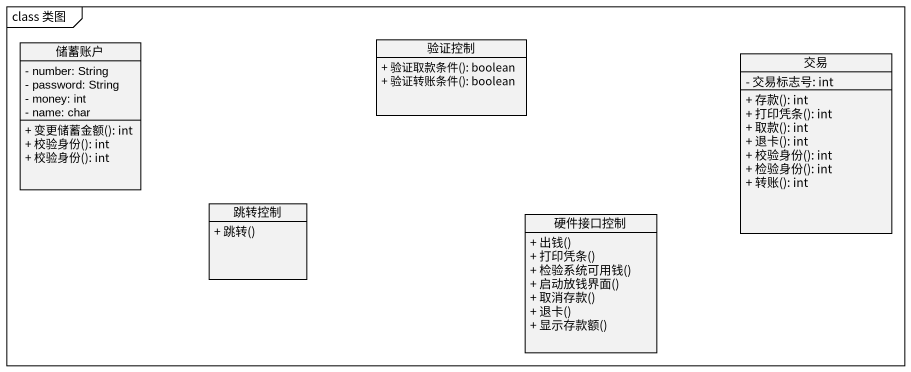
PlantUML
@startuml
mainframe class 类图
hide circle
hide empty members
skinparam classAttributeIconSize 0
class 储蓄账户 {
  - number: String
  - password: String
  - money: int
  - name: char
  + 变更储蓄金额(): int
  + 校验身份(): int
  + 校验身份(): int
}
class 验证控制 {
  + 验证取款条件(): boolean
  + 验证转账条件(): boolean
}
class 交易 {
  - 交易标志号: int
  + 存款(): int
  + 打印凭条(): int
  + 取款(): int
  + 退卡(): int
  + 校验身份(): int
  + 检验身份(): int
  + 转账(): int
}
class 跳转控制 {
  + 跳转()
}
class 硬件接口控制 {
  + 出钱()
  + 打印凭条()
  + 检验系统可用钱()
  + 启动放钱界面()
  + 取消存款()
  + 退卡()
  + 显示存款额()
}
@enduml
